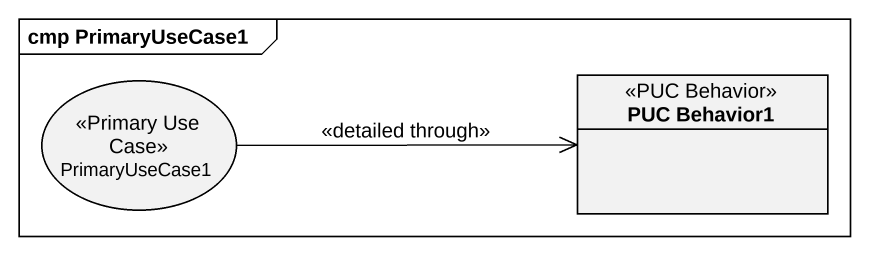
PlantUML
@startuml
mainframe cmp PrimaryUseCase1
allowmixing
hide circle
hide empty members
usecase PrimaryUseCase1 <<Primary Use Case>>
class "PUC Behavior1" as PUC_Behavior1 <<PUC Behavior>>
PrimaryUseCase1 -right-> PUC_Behavior1 : <<detailed through>>
@enduml
